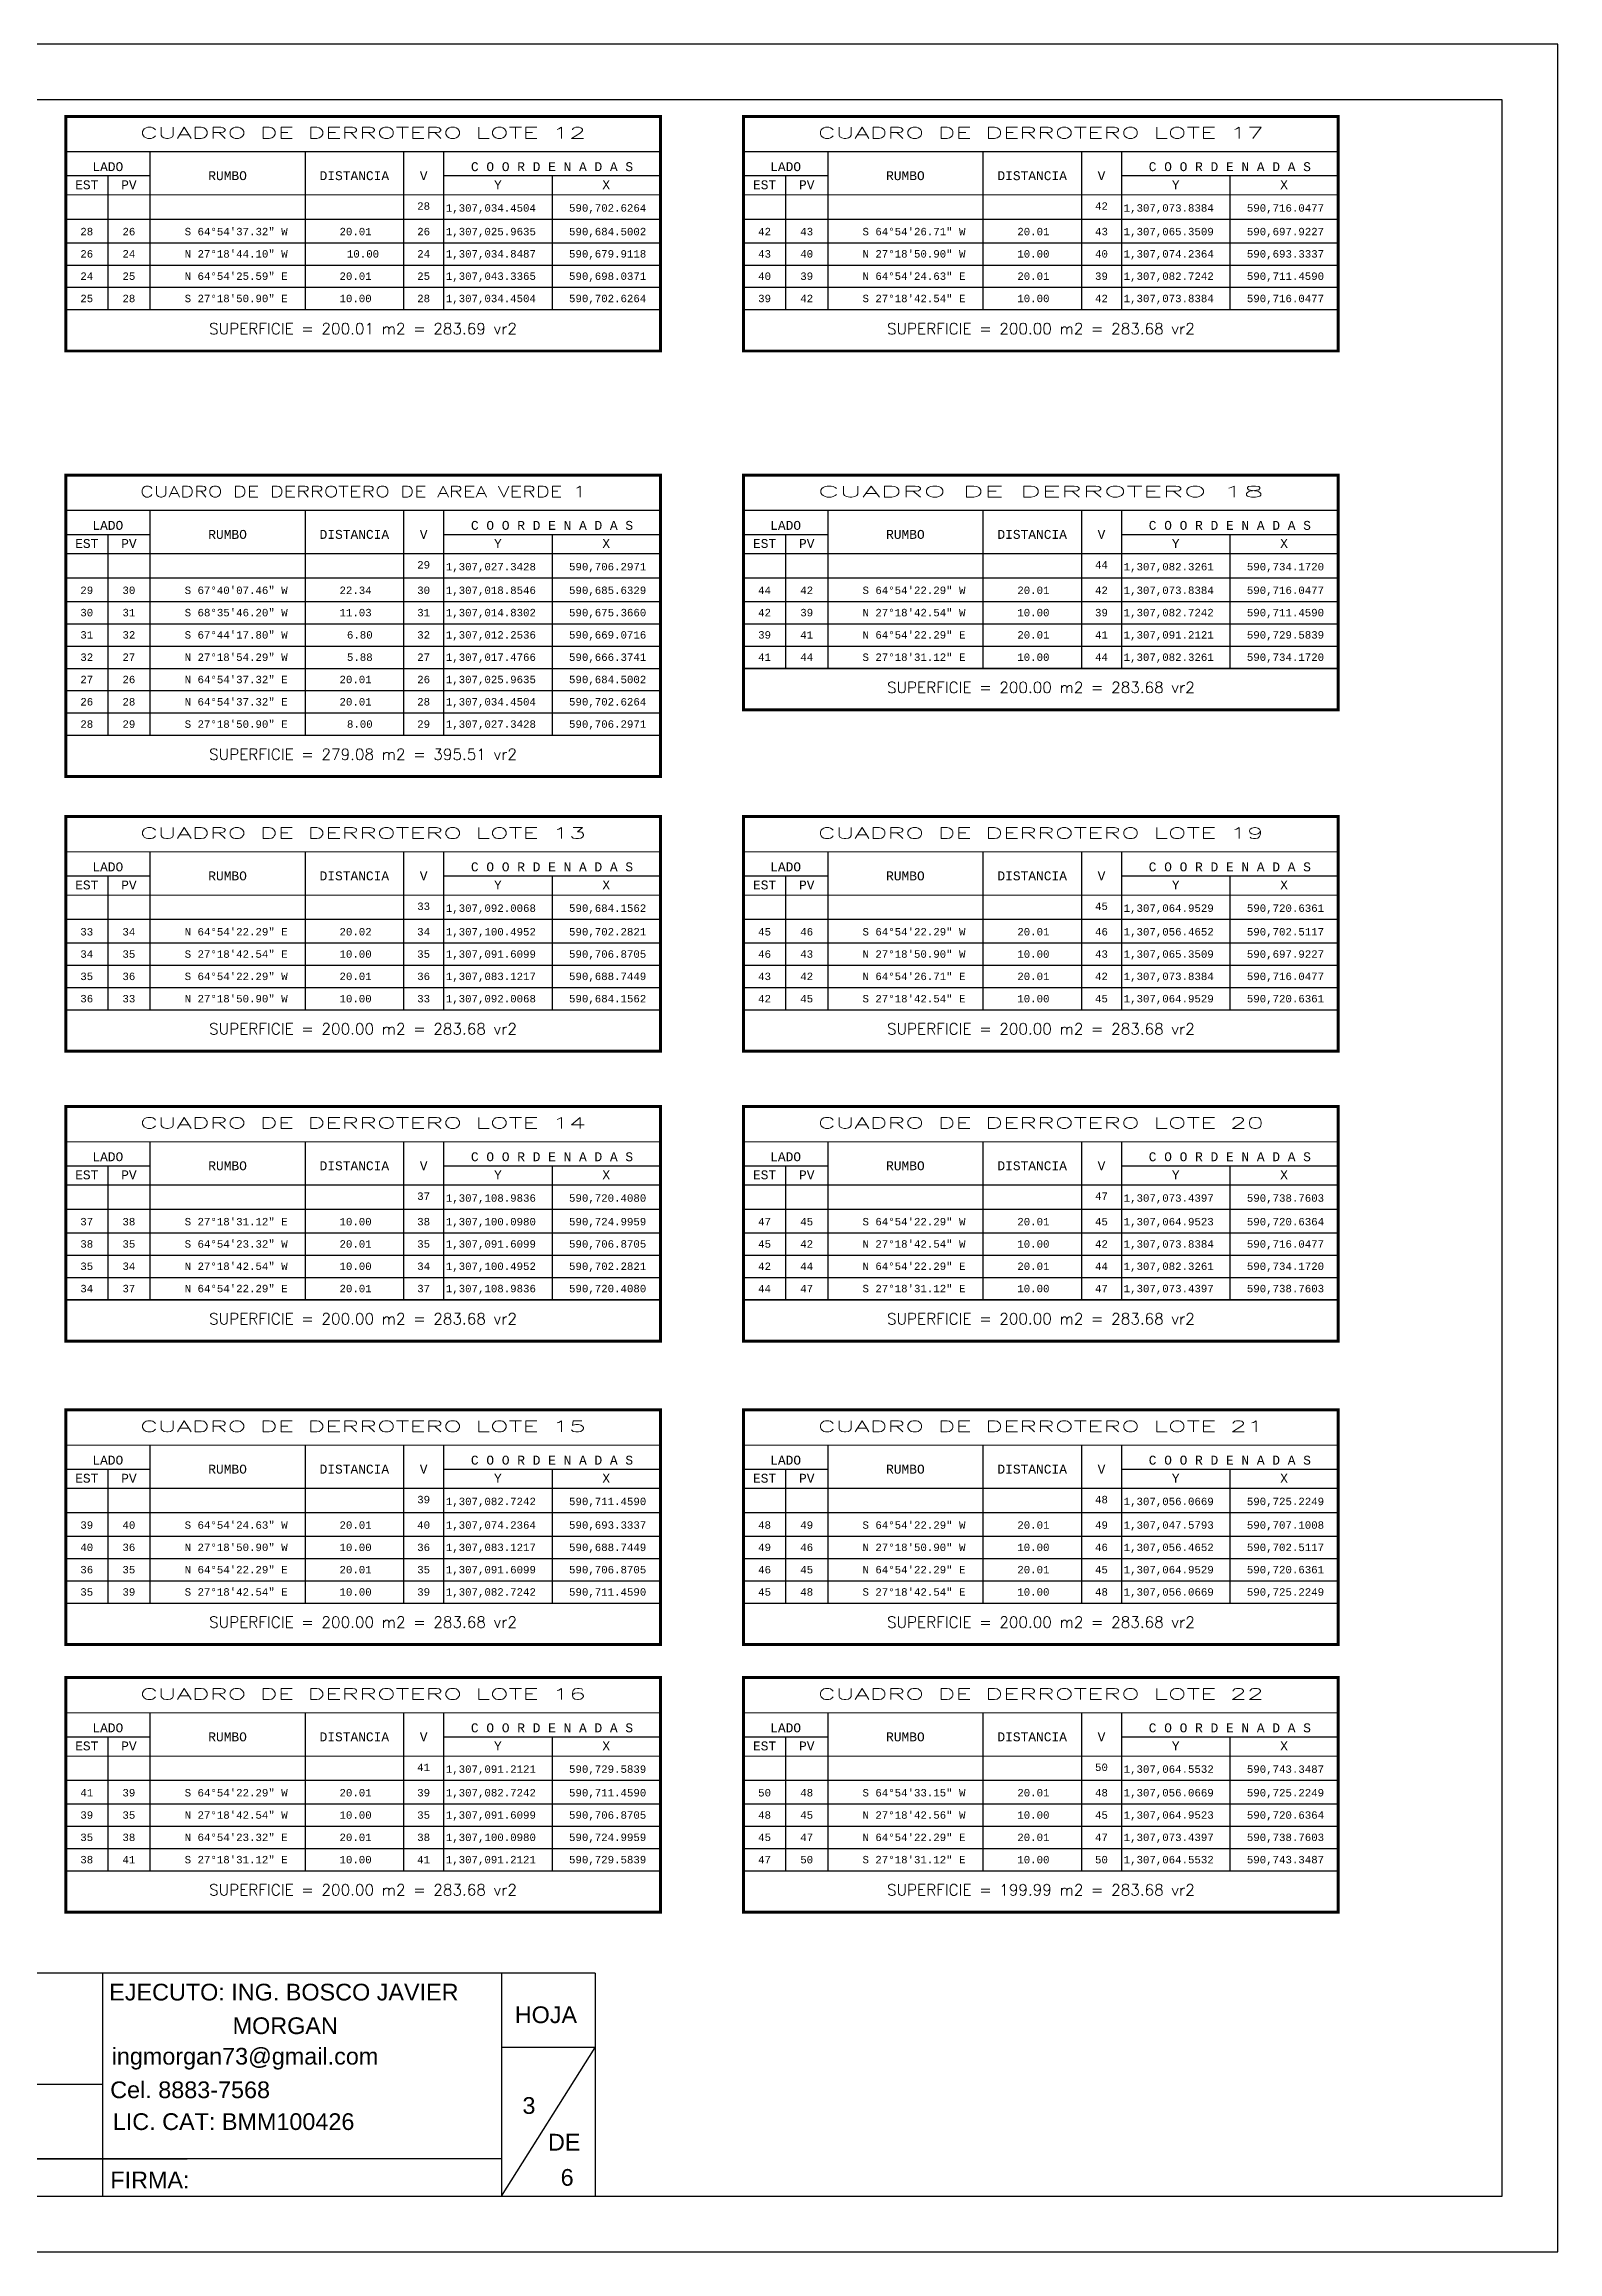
# Model space of a CAD drawing. Header units: millimetres. Extents: x 590482 to 595025, y 1306677 to 1308289.
# Drawn here: x 591812 to 592219, y 1306821 to 1307415 of the extents above; entities that cross this region are included whole.
import ezdxf
from ezdxf.enums import TextEntityAlignment as Align

# ---------------------------------------------------------------- set-up
doc = ezdxf.new("R2010")
doc.units = ezdxf.units.MM
for name, color, linetype in [('CAJETIN', 5, 'Continuous'), ('CIRCULO', 1, 'Continuous'), ('CVL_CUADCON', 1, 'Continuous'), ('CVL_CUADCON_LIN', 8, 'Continuous'), ('CVL_CUADCON_TIT', 1, 'Continuous'), ('CVL_CUADCON_TX', 2, 'Continuous'), ('poligono', 4, 'Continuous'), ('TEXTO 3', 2, 'Continuous')]:
    doc.layers.add(name, color=color, linetype=linetype)
doc.styles.add('HUECA1', font='hueca1.shx')
doc.styles.add('MONOTXT4', font='monotxt4.shx')
doc.styles.add('ROTULOS PI', font='arial.ttf', dxfattribs={"height": 3.5})

msp = doc.modelspace()

# ---------------------------------------------------------------- linework, layer by layer
msp.add_lwpolyline([(592218.783, 1307414.857), (591377.783, 1307414.857), (591377.783, 1306820.857), (592218.783, 1306820.857)], close=True)
at = {"layer": 'CAJETIN'}
msp.add_lwpolyline([(592203.783, 1307399.857), (591392.783, 1307399.857), (591392.783, 1306835.857), (592203.783, 1306835.857)], close=True, dxfattribs=at)
at = {"layer": 'CIRCULO'}
for p, q in [((591959.816, 1306875.857), (591934.618, 1306875.857)), ((591934.618, 1306835.857), (591959.816, 1306875.857)), ((591827.299, 1306865.857), (591642.35, 1306865.857)), ((591393.391, 1306845.857), (591850.072, 1306845.857)), ((591850.072, 1306845.857), (591467.847, 1306845.857)), ((591934.618, 1306845.857), (591850.072, 1306845.857))]:
    msp.add_line(p, q, dxfattribs=at)
at = {"layer": 'CVL_CUADCON', "color": 1, "linetype": 'Continuous', "const_width": 0.8, "flags": 128}
for points in [[(591817.443, 1307395.43), (591977.389, 1307395.43), (591977.389, 1307332.296), (591817.443, 1307332.296)], [(591999.76, 1307395.43), (592159.706, 1307395.43), (592159.706, 1307332.296), (591999.76, 1307332.296)], [(591817.443, 1307298.914), (591977.389, 1307298.914), (591977.389, 1307217.78), (591817.443, 1307217.78)], [(591999.76, 1307298.914), (592159.706, 1307298.914), (592159.706, 1307235.78), (591999.76, 1307235.78)], [(591817.443, 1307207.038), (591977.389, 1307207.038), (591977.389, 1307143.904), (591817.443, 1307143.904)], [(591999.76, 1307207.038), (592159.706, 1307207.038), (592159.706, 1307143.904), (591999.76, 1307143.904)], [(591817.443, 1307129.04), (591977.389, 1307129.04), (591977.389, 1307065.906), (591817.443, 1307065.906)], [(591999.76, 1307129.04), (592159.706, 1307129.04), (592159.706, 1307065.906), (591999.76, 1307065.906)], [(591817.443, 1307047.409), (591977.389, 1307047.409), (591977.389, 1306984.275), (591817.443, 1306984.275)], [(591999.76, 1307047.409), (592159.706, 1307047.409), (592159.706, 1306984.275), (591999.76, 1306984.275)], [(591817.443, 1306975.386), (591977.389, 1306975.386), (591977.389, 1306912.252), (591817.443, 1306912.252)], [(591999.76, 1306975.386), (592159.706, 1306975.386), (592159.706, 1306912.252), (591999.76, 1306912.252)]]:
    msp.add_lwpolyline(points, close=True, dxfattribs=at)
at = {"layer": 'CVL_CUADCON', "color": 1, "linetype": 'Continuous', "const_width": 0.3, "flags": 128}
for points in [[(591817.443, 1307385.932), (591977.389, 1307385.932)], [(591999.76, 1307385.932), (592159.706, 1307385.932)], [(591817.443, 1307374.296), (591977.389, 1307374.296)], [(591999.76, 1307374.296), (592159.706, 1307374.296)], [(591817.443, 1307343.43), (591977.389, 1307343.43)], [(591999.76, 1307343.43), (592159.706, 1307343.43)], [(591817.443, 1307289.416), (591977.389, 1307289.416)], [(591999.76, 1307289.416), (592159.706, 1307289.416)], [(591817.443, 1307277.78), (591977.389, 1307277.78)], [(591999.76, 1307277.78), (592159.706, 1307277.78)], [(591999.76, 1307246.914), (592159.706, 1307246.914)], [(591817.443, 1307228.914), (591977.389, 1307228.914)], [(591817.443, 1307197.54), (591977.389, 1307197.54)], [(591999.76, 1307197.54), (592159.706, 1307197.54)], [(591817.443, 1307185.904), (591977.389, 1307185.904)], [(591999.76, 1307185.904), (592159.706, 1307185.904)], [(591817.443, 1307155.038), (591977.389, 1307155.038)], [(591999.76, 1307155.038), (592159.706, 1307155.038)], [(591817.443, 1307119.542), (591977.389, 1307119.542)], [(591999.76, 1307119.542), (592159.706, 1307119.542)], [(591817.443, 1307107.906), (591977.389, 1307107.906)], [(591999.76, 1307107.906), (592159.706, 1307107.906)], [(591817.443, 1307077.04), (591977.389, 1307077.04)], [(591999.76, 1307077.04), (592159.706, 1307077.04)], [(591817.443, 1307037.911), (591977.389, 1307037.911)], [(591999.76, 1307037.911), (592159.706, 1307037.911)], [(591817.443, 1307026.275), (591977.389, 1307026.275)], [(591999.76, 1307026.275), (592159.706, 1307026.275)], [(591817.443, 1306995.409), (591977.389, 1306995.409)], [(591999.76, 1306995.409), (592159.706, 1306995.409)], [(591817.443, 1306965.888), (591977.389, 1306965.888)], [(591999.76, 1306965.888), (592159.706, 1306965.888)], [(591817.443, 1306954.252), (591977.389, 1306954.252)], [(591999.76, 1306954.252), (592159.706, 1306954.252)], [(591817.443, 1306923.386), (591977.389, 1306923.386)], [(591999.76, 1306923.386), (592159.706, 1306923.386)]]:
    msp.add_lwpolyline(points, dxfattribs=at)
at = {"layer": 'CVL_CUADCON_LIN', "color": 8, "linetype": 'Continuous'}
for p, q in [((591840.101, 1307385.932), (591840.101, 1307343.43)), ((591881.843, 1307385.932), (591881.843, 1307343.43)), ((591908.329, 1307385.932), (591908.329, 1307343.43)), ((591919.101, 1307385.932), (591919.101, 1307343.43)), ((592022.418, 1307385.932), (592022.418, 1307343.43)), ((592064.16, 1307385.932), (592064.16, 1307343.43)), ((592090.646, 1307385.932), (592090.646, 1307343.43)), ((592101.418, 1307385.932), (592101.418, 1307343.43)), ((591817.443, 1307379.476), (591840.101, 1307379.476)), ((591828.763, 1307379.476), (591828.763, 1307343.43)), ((591919.101, 1307379.476), (591977.389, 1307379.476)), ((591948.245, 1307379.476), (591948.245, 1307343.43)), ((591999.76, 1307379.476), (592022.418, 1307379.476)), ((592011.08, 1307379.476), (592011.08, 1307343.43)), ((592101.418, 1307379.476), (592159.706, 1307379.476)), ((592130.562, 1307379.476), (592130.562, 1307343.43)), ((591817.443, 1307367.786), (591977.389, 1307367.786)), ((591999.76, 1307367.786), (592159.706, 1307367.786)), ((591817.443, 1307361.43), (591977.389, 1307361.43)), ((591999.76, 1307361.43), (592159.706, 1307361.43)), ((591817.443, 1307355.43), (591977.389, 1307355.43)), ((591999.76, 1307355.43), (592159.706, 1307355.43)), ((591817.443, 1307349.43), (591977.389, 1307349.43)), ((591999.76, 1307349.43), (592159.706, 1307349.43)), ((591817.443, 1307343.43), (591977.389, 1307343.43)), ((591999.76, 1307343.43), (592159.706, 1307343.43)), ((591840.101, 1307289.416), (591840.101, 1307228.914)), ((591881.843, 1307289.416), (591881.843, 1307228.914)), ((591908.329, 1307289.416), (591908.329, 1307228.914)), ((591919.101, 1307289.416), (591919.101, 1307228.914)), ((592022.418, 1307289.416), (592022.418, 1307246.914)), ((592064.16, 1307289.416), (592064.16, 1307246.914)), ((592090.646, 1307289.416), (592090.646, 1307246.914)), ((592101.418, 1307289.416), (592101.418, 1307246.914)), ((591817.443, 1307282.96), (591840.101, 1307282.96)), ((591828.763, 1307282.96), (591828.763, 1307228.914)), ((591919.101, 1307282.96), (591977.389, 1307282.96)), ((591948.245, 1307282.96), (591948.245, 1307228.914)), ((591999.76, 1307282.96), (592022.418, 1307282.96)), ((592011.08, 1307282.96), (592011.08, 1307246.914)), ((592101.418, 1307282.96), (592159.706, 1307282.96)), ((592130.562, 1307282.96), (592130.562, 1307246.914)), ((591817.443, 1307271.27), (591977.389, 1307271.27)), ((591999.76, 1307271.27), (592159.706, 1307271.27)), ((591817.443, 1307264.914), (591977.389, 1307264.914)), ((591999.76, 1307264.914), (592159.706, 1307264.914)), ((591817.443, 1307258.914), (591977.389, 1307258.914)), ((591999.76, 1307258.914), (592159.706, 1307258.914)), ((591817.443, 1307252.914), (591977.389, 1307252.914)), ((591999.76, 1307252.914), (592159.706, 1307252.914)), ((591817.443, 1307246.914), (591977.389, 1307246.914)), ((591999.76, 1307246.914), (592159.706, 1307246.914)), ((591817.443, 1307240.914), (591977.389, 1307240.914)), ((591817.443, 1307234.914), (591977.389, 1307234.914)), ((591817.443, 1307228.914), (591977.389, 1307228.914)), ((591840.101, 1307197.54), (591840.101, 1307155.038)), ((591881.843, 1307197.54), (591881.843, 1307155.038)), ((591908.329, 1307197.54), (591908.329, 1307155.038)), ((591919.101, 1307197.54), (591919.101, 1307155.038)), ((592022.418, 1307197.54), (592022.418, 1307155.038)), ((592064.16, 1307197.54), (592064.16, 1307155.038)), ((592090.646, 1307197.54), (592090.646, 1307155.038)), ((592101.418, 1307197.54), (592101.418, 1307155.038)), ((591817.443, 1307191.084), (591840.101, 1307191.084)), ((591828.763, 1307191.084), (591828.763, 1307155.038)), ((591919.101, 1307191.084), (591977.389, 1307191.084)), ((591948.245, 1307191.084), (591948.245, 1307155.038)), ((591999.76, 1307191.084), (592022.418, 1307191.084)), ((592011.08, 1307191.084), (592011.08, 1307155.038)), ((592101.418, 1307191.084), (592159.706, 1307191.084)), ((592130.562, 1307191.084), (592130.562, 1307155.038)), ((591817.443, 1307179.394), (591977.389, 1307179.394)), ((591999.76, 1307179.394), (592159.706, 1307179.394)), ((591817.443, 1307173.038), (591977.389, 1307173.038)), ((591999.76, 1307173.038), (592159.706, 1307173.038)), ((591817.443, 1307167.038), (591977.389, 1307167.038)), ((591999.76, 1307167.038), (592159.706, 1307167.038)), ((591817.443, 1307161.038), (591977.389, 1307161.038)), ((591999.76, 1307161.038), (592159.706, 1307161.038)), ((591817.443, 1307155.038), (591977.389, 1307155.038)), ((591999.76, 1307155.038), (592159.706, 1307155.038)), ((591840.101, 1307119.542), (591840.101, 1307077.04)), ((591881.843, 1307119.542), (591881.843, 1307077.04)), ((591908.329, 1307119.542), (591908.329, 1307077.04)), ((591919.101, 1307119.542), (591919.101, 1307077.04)), ((592022.418, 1307119.542), (592022.418, 1307077.04)), ((592064.16, 1307119.542), (592064.16, 1307077.04)), ((592090.646, 1307119.542), (592090.646, 1307077.04)), ((592101.418, 1307119.542), (592101.418, 1307077.04)), ((591817.443, 1307113.086), (591840.101, 1307113.086)), ((591828.763, 1307113.086), (591828.763, 1307077.04)), ((591919.101, 1307113.086), (591977.389, 1307113.086)), ((591948.245, 1307113.086), (591948.245, 1307077.04)), ((591999.76, 1307113.086), (592022.418, 1307113.086)), ((592011.08, 1307113.086), (592011.08, 1307077.04)), ((592101.418, 1307113.086), (592159.706, 1307113.086)), ((592130.562, 1307113.086), (592130.562, 1307077.04)), ((591817.443, 1307101.396), (591977.389, 1307101.396)), ((591999.76, 1307101.396), (592159.706, 1307101.396)), ((591817.443, 1307095.04), (591977.389, 1307095.04)), ((591999.76, 1307095.04), (592159.706, 1307095.04)), ((591817.443, 1307089.04), (591977.389, 1307089.04)), ((591999.76, 1307089.04), (592159.706, 1307089.04)), ((591817.443, 1307083.04), (591977.389, 1307083.04)), ((591999.76, 1307083.04), (592159.706, 1307083.04)), ((591817.443, 1307077.04), (591977.389, 1307077.04)), ((591999.76, 1307077.04), (592159.706, 1307077.04)), ((591840.101, 1307037.911), (591840.101, 1306995.409)), ((591881.843, 1307037.911), (591881.843, 1306995.409)), ((591908.329, 1307037.911), (591908.329, 1306995.409)), ((591919.101, 1307037.911), (591919.101, 1306995.409)), ((592022.418, 1307037.911), (592022.418, 1306995.409)), ((592064.16, 1307037.911), (592064.16, 1306995.409)), ((592090.646, 1307037.911), (592090.646, 1306995.409)), ((592101.418, 1307037.911), (592101.418, 1306995.409)), ((591817.443, 1307031.455), (591840.101, 1307031.455)), ((591828.763, 1307031.455), (591828.763, 1306995.409)), ((591919.101, 1307031.455), (591977.389, 1307031.455)), ((591948.245, 1307031.455), (591948.245, 1306995.409)), ((591999.76, 1307031.455), (592022.418, 1307031.455)), ((592011.08, 1307031.455), (592011.08, 1306995.409)), ((592101.418, 1307031.455), (592159.706, 1307031.455)), ((592130.562, 1307031.455), (592130.562, 1306995.409)), ((591817.443, 1307019.765), (591977.389, 1307019.765)), ((591999.76, 1307019.765), (592159.706, 1307019.765)), ((591817.443, 1307013.409), (591977.389, 1307013.409)), ((591999.76, 1307013.409), (592159.706, 1307013.409)), ((591817.443, 1307007.409), (591977.389, 1307007.409)), ((591999.76, 1307007.409), (592159.706, 1307007.409)), ((591817.443, 1307001.409), (591977.389, 1307001.409)), ((591999.76, 1307001.409), (592159.706, 1307001.409)), ((591817.443, 1306995.409), (591977.389, 1306995.409)), ((591999.76, 1306995.409), (592159.706, 1306995.409)), ((591840.101, 1306965.888), (591840.101, 1306923.386)), ((591881.843, 1306965.888), (591881.843, 1306923.386)), ((591908.329, 1306965.888), (591908.329, 1306923.386)), ((591919.101, 1306965.888), (591919.101, 1306923.386)), ((592022.418, 1306965.888), (592022.418, 1306923.386)), ((592064.16, 1306965.888), (592064.16, 1306923.386)), ((592090.646, 1306965.888), (592090.646, 1306923.386)), ((592101.418, 1306965.888), (592101.418, 1306923.386)), ((591817.443, 1306959.432), (591840.101, 1306959.432)), ((591828.763, 1306959.432), (591828.763, 1306923.386)), ((591919.101, 1306959.432), (591977.389, 1306959.432)), ((591948.245, 1306959.432), (591948.245, 1306923.386)), ((591999.76, 1306959.432), (592022.418, 1306959.432)), ((592011.08, 1306959.432), (592011.08, 1306923.386)), ((592101.418, 1306959.432), (592159.706, 1306959.432)), ((592130.562, 1306959.432), (592130.562, 1306923.386)), ((591817.443, 1306947.742), (591977.389, 1306947.742)), ((591999.76, 1306947.742), (592159.706, 1306947.742)), ((591817.443, 1306941.386), (591977.389, 1306941.386)), ((591999.76, 1306941.386), (592159.706, 1306941.386)), ((591817.443, 1306935.386), (591977.389, 1306935.386)), ((591999.76, 1306935.386), (592159.706, 1306935.386)), ((591817.443, 1306929.386), (591977.389, 1306929.386)), ((591999.76, 1306929.386), (592159.706, 1306929.386)), ((591817.443, 1306923.386), (591977.389, 1306923.386)), ((591999.76, 1306923.386), (592159.706, 1306923.386))]:
    msp.add_line(p, q, dxfattribs=at)
at = {"layer": 'poligono'}
for p, q in [((591959.816, 1306895.857), (591392.783, 1306895.857)), ((591827.299, 1306895.857), (591827.299, 1306835.857)), ((591934.618, 1306895.857), (591934.618, 1306835.857)), ((591959.816, 1306895.857), (591959.816, 1306835.857))]:
    msp.add_line(p, q, dxfattribs=at)

# ---------------------------------------------------------------- texts
at = {"layer": 'CVL_CUADCON_TIT', "color": 1, "style": 'HUECA1'}
for s, width, p, p2 in [('CUADRO DE DERROTERO LOTE 12', 1.483678, (591837.443, 1307389.49), (591957.389, 1307389.49)), ('CUADRO DE DERROTERO LOTE 17', 1.485112, (592019.76, 1307389.49), (592139.706, 1307389.49)), ('CUADRO DE DERROTERO DE AREA VERDE 1', 1.149011, (591837.443, 1307292.974), (591957.389, 1307292.974)), ('CUADRO DE DERROTERO 18', 1.818391, (592019.76, 1307292.974), (592139.706, 1307292.974)), ('CUADRO DE DERROTERO LOTE 13', 1.485085, (591837.443, 1307201.098), (591957.389, 1307201.098)), ('CUADRO DE DERROTERO LOTE 19', 1.487233, (592019.76, 1307201.098), (592139.706, 1307201.098)), ('CUADRO DE DERROTERO LOTE 14', 1.481672, (591837.443, 1307123.1), (591957.389, 1307123.1)), ('CUADRO DE DERROTERO LOTE 20', 1.452734, (592019.76, 1307123.1), (592139.706, 1307123.1)), ('CUADRO DE DERROTERO LOTE 15', 1.482112, (591837.443, 1307041.469), (591957.389, 1307041.469)), ('CUADRO DE DERROTERO LOTE 21', 1.485974, (592019.76, 1307041.469), (592139.706, 1307041.469)), ('CUADRO DE DERROTERO LOTE 16', 1.486865, (591837.443, 1306969.446), (591957.389, 1306969.446)), ('CUADRO DE DERROTERO LOTE 22', 1.460809, (592019.76, 1306969.446), (592139.706, 1306969.446))]:
    msp.add_text(s, height=3, dxfattribs=dict(at, width=width)).set_placement(p, p2, align=Align.FIT)
at = {"layer": 'CVL_CUADCON_TIT', "color": 1, "style": 'MONOTXT4'}
for s, p in [('LADO', (591828.763, 1307380.694)), ('C O O R D E N A D A S', (591948.243, 1307380.694)), ('LADO', (592011.08, 1307380.694)), ('C O O R D E N A D A S', (592130.56, 1307380.694)), ('EST', (591823.103, 1307375.822)), ('PV', (591834.443, 1307375.822)), ('Y', (591933.683, 1307375.822)), ('X', (591962.823, 1307375.822)), ('EST', (592005.42, 1307375.822)), ('PV', (592016.76, 1307375.822)), ('Y', (592116, 1307375.822)), ('X', (592145.14, 1307375.822)), ('EST', (591823.103, 1307279.306)), ('LADO', (591828.763, 1307284.178)), ('PV', (591834.443, 1307279.306)), ('C O O R D E N A D A S', (591948.243, 1307284.178)), ('Y', (591933.683, 1307279.306)), ('X', (591962.823, 1307279.306)), ('EST', (592005.42, 1307279.306)), ('LADO', (592011.08, 1307284.178)), ('PV', (592016.76, 1307279.306)), ('C O O R D E N A D A S', (592130.56, 1307284.178)), ('Y', (592116, 1307279.306)), ('X', (592145.14, 1307279.306)), ('LADO', (591828.763, 1307192.302)), ('C O O R D E N A D A S', (591948.243, 1307192.302)), ('LADO', (592011.08, 1307192.302)), ('C O O R D E N A D A S', (592130.56, 1307192.302)), ('EST', (591823.103, 1307187.43)), ('PV', (591834.443, 1307187.43)), ('Y', (591933.683, 1307187.43)), ('X', (591962.823, 1307187.43)), ('EST', (592005.42, 1307187.43)), ('PV', (592016.76, 1307187.43)), ('Y', (592116, 1307187.43)), ('X', (592145.14, 1307187.43)), ('LADO', (591828.763, 1307114.304)), ('C O O R D E N A D A S', (591948.243, 1307114.304)), ('LADO', (592011.08, 1307114.304)), ('C O O R D E N A D A S', (592130.56, 1307114.304)), ('EST', (591823.103, 1307109.432)), ('PV', (591834.443, 1307109.432)), ('Y', (591933.683, 1307109.432)), ('X', (591962.823, 1307109.432)), ('EST', (592005.42, 1307109.432)), ('PV', (592016.76, 1307109.432)), ('Y', (592116, 1307109.432)), ('X', (592145.14, 1307109.432)), ('LADO', (591828.763, 1307032.673)), ('C O O R D E N A D A S', (591948.243, 1307032.673)), ('LADO', (592011.08, 1307032.673)), ('C O O R D E N A D A S', (592130.56, 1307032.673)), ('EST', (591823.103, 1307027.801)), ('PV', (591834.443, 1307027.801)), ('Y', (591933.683, 1307027.801)), ('X', (591962.823, 1307027.801)), ('EST', (592005.42, 1307027.801)), ('PV', (592016.76, 1307027.801)), ('Y', (592116, 1307027.801)), ('X', (592145.14, 1307027.801)), ('LADO', (591828.763, 1306960.65)), ('C O O R D E N A D A S', (591948.243, 1306960.65)), ('LADO', (592011.08, 1306960.65)), ('C O O R D E N A D A S', (592130.56, 1306960.65)), ('EST', (591823.103, 1306955.778)), ('PV', (591834.443, 1306955.778)), ('Y', (591933.683, 1306955.778)), ('X', (591962.823, 1306955.778)), ('EST', (592005.42, 1306955.778)), ('PV', (592016.76, 1306955.778)), ('Y', (592116, 1306955.778)), ('X', (592145.14, 1306955.778))]:
    msp.add_text(s, height=2.4, dxfattribs=at).set_placement(p, align=Align.CENTER)
at = {"layer": 'CVL_CUADCON_TIT', "color": 1}
for s, height, style, p in [('RUMBO', 2.4, 'MONOTXT4', (591860.983, 1307379.47)), ('DISTANCIA', 2.4, 'MONOTXT4', (591895.083, 1307379.47)), ('V', 2.4, 'MONOTXT4', (591913.723, 1307379.47)), ('RUMBO', 2.4, 'MONOTXT4', (592043.3, 1307379.47)), ('DISTANCIA', 2.4, 'MONOTXT4', (592077.4, 1307379.47)), ('V', 2.4, 'MONOTXT4', (592096.04, 1307379.47)), ('SUPERFICIE = 200.01 m2 = 283.69 vr2', 3, 'HUECA1', (591897.416, 1307338.296)), ('SUPERFICIE = 200.00 m2 = 283.68 vr2', 3, 'HUECA1', (592079.733, 1307338.296)), ('RUMBO', 2.4, 'MONOTXT4', (591860.983, 1307282.954)), ('DISTANCIA', 2.4, 'MONOTXT4', (591895.083, 1307282.954)), ('V', 2.4, 'MONOTXT4', (591913.723, 1307282.954)), ('RUMBO', 2.4, 'MONOTXT4', (592043.3, 1307282.954)), ('DISTANCIA', 2.4, 'MONOTXT4', (592077.4, 1307282.954)), ('V', 2.4, 'MONOTXT4', (592096.04, 1307282.954)), ('SUPERFICIE = 200.00 m2 = 283.68 vr2', 3, 'HUECA1', (592079.733, 1307241.78)), ('SUPERFICIE = 279.08 m2 = 395.51 vr2', 3, 'HUECA1', (591897.416, 1307223.78)), ('RUMBO', 2.4, 'MONOTXT4', (591860.983, 1307191.078)), ('DISTANCIA', 2.4, 'MONOTXT4', (591895.083, 1307191.078)), ('V', 2.4, 'MONOTXT4', (591913.723, 1307191.078)), ('RUMBO', 2.4, 'MONOTXT4', (592043.3, 1307191.078)), ('DISTANCIA', 2.4, 'MONOTXT4', (592077.4, 1307191.078)), ('V', 2.4, 'MONOTXT4', (592096.04, 1307191.078)), ('SUPERFICIE = 200.00 m2 = 283.68 vr2', 3, 'HUECA1', (591897.416, 1307149.904)), ('SUPERFICIE = 200.00 m2 = 283.68 vr2', 3, 'HUECA1', (592079.733, 1307149.904)), ('RUMBO', 2.4, 'MONOTXT4', (591860.983, 1307113.08)), ('DISTANCIA', 2.4, 'MONOTXT4', (591895.083, 1307113.08)), ('V', 2.4, 'MONOTXT4', (591913.723, 1307113.08)), ('RUMBO', 2.4, 'MONOTXT4', (592043.3, 1307113.08)), ('DISTANCIA', 2.4, 'MONOTXT4', (592077.4, 1307113.08)), ('V', 2.4, 'MONOTXT4', (592096.04, 1307113.08)), ('SUPERFICIE = 200.00 m2 = 283.68 vr2', 3, 'HUECA1', (591897.416, 1307071.906)), ('SUPERFICIE = 200.00 m2 = 283.68 vr2', 3, 'HUECA1', (592079.733, 1307071.906)), ('RUMBO', 2.4, 'MONOTXT4', (591860.983, 1307031.449)), ('DISTANCIA', 2.4, 'MONOTXT4', (591895.083, 1307031.449)), ('V', 2.4, 'MONOTXT4', (591913.723, 1307031.449)), ('RUMBO', 2.4, 'MONOTXT4', (592043.3, 1307031.449)), ('DISTANCIA', 2.4, 'MONOTXT4', (592077.4, 1307031.449)), ('V', 2.4, 'MONOTXT4', (592096.04, 1307031.449)), ('SUPERFICIE = 200.00 m2 = 283.68 vr2', 3, 'HUECA1', (591897.416, 1306990.275)), ('SUPERFICIE = 200.00 m2 = 283.68 vr2', 3, 'HUECA1', (592079.733, 1306990.275)), ('RUMBO', 2.4, 'MONOTXT4', (591860.983, 1306959.426)), ('DISTANCIA', 2.4, 'MONOTXT4', (591895.083, 1306959.426)), ('V', 2.4, 'MONOTXT4', (591913.723, 1306959.426)), ('RUMBO', 2.4, 'MONOTXT4', (592043.3, 1306959.426)), ('DISTANCIA', 2.4, 'MONOTXT4', (592077.4, 1306959.426)), ('V', 2.4, 'MONOTXT4', (592096.04, 1306959.426)), ('SUPERFICIE = 200.00 m2 = 283.68 vr2', 3, 'HUECA1', (591897.416, 1306918.252)), ('SUPERFICIE = 199.99 m2 = 283.68 vr2', 3, 'HUECA1', (592079.733, 1306918.252))]:
    msp.add_text(s, height=height, dxfattribs=dict(at, style=style)).set_placement(p, align=Align.MIDDLE)
at = {"layer": 'CVL_CUADCON_TX', "color": 2, "style": 'MONOTXT4'}
for s, p in [('28', (591913.715, 1307370.286)), ('42', (592096.032, 1307370.286)), ('28', (591823.103, 1307363.43)), ('26', (591834.432, 1307363.43)), ('26', (591913.715, 1307363.43)), ('42', (592005.42, 1307363.43)), ('43', (592016.749, 1307363.43)), ('43', (592096.032, 1307363.43)), ('26', (591823.103, 1307357.43)), ('24', (591834.432, 1307357.43)), ('24', (591913.715, 1307357.43)), ('43', (592005.42, 1307357.43)), ('40', (592016.749, 1307357.43)), ('40', (592096.032, 1307357.43)), ('24', (591823.103, 1307351.43)), ('25', (591834.432, 1307351.43)), ('25', (591913.715, 1307351.43)), ('40', (592005.42, 1307351.43)), ('39', (592016.749, 1307351.43)), ('39', (592096.032, 1307351.43)), ('25', (591823.103, 1307345.43)), ('28', (591834.432, 1307345.43)), ('28', (591913.715, 1307345.43)), ('39', (592005.42, 1307345.43)), ('42', (592016.749, 1307345.43)), ('42', (592096.032, 1307345.43)), ('29', (591913.715, 1307273.77)), ('44', (592096.032, 1307273.77)), ('29', (591823.103, 1307266.914)), ('30', (591834.432, 1307266.914)), ('30', (591913.715, 1307266.914)), ('44', (592005.42, 1307266.914)), ('42', (592016.749, 1307266.914)), ('42', (592096.032, 1307266.914)), ('30', (591823.103, 1307260.914)), ('31', (591834.432, 1307260.914)), ('31', (591913.715, 1307260.914)), ('42', (592005.42, 1307260.914)), ('39', (592016.749, 1307260.914)), ('39', (592096.032, 1307260.914)), ('31', (591823.103, 1307254.914)), ('32', (591834.432, 1307254.914)), ('32', (591913.715, 1307254.914)), ('39', (592005.42, 1307254.914)), ('41', (592016.749, 1307254.914)), ('41', (592096.032, 1307254.914)), ('32', (591823.103, 1307248.914)), ('27', (591834.432, 1307248.914)), ('27', (591913.715, 1307248.914)), ('41', (592005.42, 1307248.914)), ('44', (592016.749, 1307248.914)), ('44', (592096.032, 1307248.914)), ('27', (591823.103, 1307242.914)), ('26', (591834.432, 1307242.914)), ('26', (591913.715, 1307242.914)), ('26', (591823.103, 1307236.914)), ('28', (591834.432, 1307236.914)), ('28', (591913.715, 1307236.914)), ('28', (591823.103, 1307230.914)), ('29', (591834.432, 1307230.914)), ('29', (591913.715, 1307230.914)), ('33', (591913.715, 1307181.894)), ('45', (592096.032, 1307181.894)), ('33', (591823.103, 1307175.038)), ('34', (591834.432, 1307175.038)), ('34', (591913.715, 1307175.038)), ('45', (592005.42, 1307175.038)), ('46', (592016.749, 1307175.038)), ('46', (592096.032, 1307175.038)), ('34', (591823.103, 1307169.038)), ('35', (591834.432, 1307169.038)), ('35', (591913.715, 1307169.038)), ('46', (592005.42, 1307169.038)), ('43', (592016.749, 1307169.038)), ('43', (592096.032, 1307169.038)), ('35', (591823.103, 1307163.038)), ('36', (591834.432, 1307163.038)), ('36', (591913.715, 1307163.038)), ('43', (592005.42, 1307163.038)), ('42', (592016.749, 1307163.038)), ('42', (592096.032, 1307163.038)), ('36', (591823.103, 1307157.038)), ('33', (591834.432, 1307157.038)), ('33', (591913.715, 1307157.038)), ('42', (592005.42, 1307157.038)), ('45', (592016.749, 1307157.038)), ('45', (592096.032, 1307157.038)), ('37', (591913.715, 1307103.896)), ('47', (592096.032, 1307103.896)), ('37', (591823.103, 1307097.04)), ('38', (591834.432, 1307097.04)), ('38', (591913.715, 1307097.04)), ('47', (592005.42, 1307097.04)), ('45', (592016.749, 1307097.04)), ('45', (592096.032, 1307097.04)), ('38', (591823.103, 1307091.04)), ('35', (591834.432, 1307091.04)), ('35', (591913.715, 1307091.04)), ('45', (592005.42, 1307091.04)), ('42', (592016.749, 1307091.04)), ('42', (592096.032, 1307091.04)), ('35', (591823.103, 1307085.04)), ('34', (591834.432, 1307085.04)), ('34', (591913.715, 1307085.04)), ('42', (592005.42, 1307085.04)), ('44', (592016.749, 1307085.04)), ('44', (592096.032, 1307085.04)), ('34', (591823.103, 1307079.04)), ('37', (591834.432, 1307079.04)), ('37', (591913.715, 1307079.04)), ('44', (592005.42, 1307079.04)), ('47', (592016.749, 1307079.04)), ('47', (592096.032, 1307079.04)), ('39', (591913.715, 1307022.265)), ('48', (592096.032, 1307022.265)), ('39', (591823.103, 1307015.409)), ('40', (591834.432, 1307015.409)), ('40', (591913.715, 1307015.409)), ('48', (592005.42, 1307015.409)), ('49', (592016.749, 1307015.409)), ('49', (592096.032, 1307015.409)), ('40', (591823.103, 1307009.409)), ('36', (591834.432, 1307009.409)), ('36', (591913.715, 1307009.409)), ('49', (592005.42, 1307009.409)), ('46', (592016.749, 1307009.409)), ('46', (592096.032, 1307009.409)), ('36', (591823.103, 1307003.409)), ('35', (591834.432, 1307003.409)), ('35', (591913.715, 1307003.409)), ('46', (592005.42, 1307003.409)), ('45', (592016.749, 1307003.409)), ('45', (592096.032, 1307003.409)), ('35', (591823.103, 1306997.409)), ('39', (591834.432, 1306997.409)), ('39', (591913.715, 1306997.409)), ('45', (592005.42, 1306997.409)), ('48', (592016.749, 1306997.409)), ('48', (592096.032, 1306997.409)), ('41', (591913.715, 1306950.242)), ('50', (592096.032, 1306950.242)), ('41', (591823.103, 1306943.386)), ('39', (591834.432, 1306943.386)), ('39', (591913.715, 1306943.386)), ('50', (592005.42, 1306943.386)), ('48', (592016.749, 1306943.386)), ('48', (592096.032, 1306943.386)), ('39', (591823.103, 1306937.386)), ('35', (591834.432, 1306937.386)), ('35', (591913.715, 1306937.386)), ('48', (592005.42, 1306937.386)), ('45', (592016.749, 1306937.386)), ('45', (592096.032, 1306937.386)), ('35', (591823.103, 1306931.386)), ('38', (591834.432, 1306931.386)), ('38', (591913.715, 1306931.386)), ('45', (592005.42, 1306931.386)), ('47', (592016.749, 1306931.386)), ('47', (592096.032, 1306931.386)), ('38', (591823.103, 1306925.386)), ('41', (591834.432, 1306925.386)), ('41', (591913.715, 1306925.386)), ('47', (592005.42, 1306925.386)), ('50', (592016.749, 1306925.386)), ('50', (592096.032, 1306925.386))]:
    msp.add_text(s, height=2, dxfattribs=at).set_placement(p, align=Align.CENTER)
for s, p in [('1,307,034.4504', (591919.683, 1307369.786)), ('590,702.6264', (591952.823, 1307369.786)), ('1,307,073.8384', (592102, 1307369.786)), ('590,716.0477', (592135.14, 1307369.786)), ('S 64%%d54\'37.32" W', (591849.443, 1307363.43)), ('20.01', (591891.083, 1307363.43)), ('1,307,025.9635', (591919.683, 1307363.43)), ('590,684.5002', (591952.823, 1307363.43)), ('S 64%%d54\'26.71" W', (592031.76, 1307363.43)), ('20.01', (592073.4, 1307363.43)), ('1,307,065.3509', (592102, 1307363.43)), ('590,697.9227', (592135.14, 1307363.43)), ('N 27%%d18\'44.10" W', (591849.443, 1307357.43)), ('10.00', (591893.083, 1307357.43)), ('1,307,034.8487', (591919.683, 1307357.43)), ('590,679.9118', (591952.823, 1307357.43)), ('N 27%%d18\'50.90" W', (592031.76, 1307357.43)), ('10.00', (592073.4, 1307357.43)), ('1,307,074.2364', (592102, 1307357.43)), ('590,693.3337', (592135.14, 1307357.43)), ('N 64%%d54\'25.59" E', (591849.443, 1307351.43)), ('20.01', (591891.083, 1307351.43)), ('1,307,043.3365', (591919.683, 1307351.43)), ('590,698.0371', (591952.823, 1307351.43)), ('N 64%%d54\'24.63" E', (592031.76, 1307351.43)), ('20.01', (592073.4, 1307351.43)), ('1,307,082.7242', (592102, 1307351.43)), ('590,711.4590', (592135.14, 1307351.43)), ('S 27%%d18\'50.90" E', (591849.443, 1307345.43)), ('10.00', (591891.083, 1307345.43)), ('1,307,034.4504', (591919.683, 1307345.43)), ('590,702.6264', (591952.823, 1307345.43)), ('S 27%%d18\'42.54" E', (592031.76, 1307345.43)), ('10.00', (592073.4, 1307345.43)), ('1,307,073.8384', (592102, 1307345.43)), ('590,716.0477', (592135.14, 1307345.43)), ('1,307,027.3428', (591919.683, 1307273.27)), ('590,706.2971', (591952.823, 1307273.27)), ('1,307,082.3261', (592102, 1307273.27)), ('590,734.1720', (592135.14, 1307273.27)), ('S 67%%d40\'07.46" W', (591849.443, 1307266.914)), ('22.34', (591891.083, 1307266.914)), ('1,307,018.8546', (591919.683, 1307266.914)), ('590,685.6329', (591952.823, 1307266.914)), ('S 64%%d54\'22.29" W', (592031.76, 1307266.914)), ('20.01', (592073.4, 1307266.914)), ('1,307,073.8384', (592102, 1307266.914)), ('590,716.0477', (592135.14, 1307266.914)), ('S 68%%d35\'46.20" W', (591849.443, 1307260.914)), ('11.03', (591891.083, 1307260.914)), ('1,307,014.8302', (591919.683, 1307260.914)), ('590,675.3660', (591952.823, 1307260.914)), ('N 27%%d18\'42.54" W', (592031.76, 1307260.914)), ('10.00', (592073.4, 1307260.914)), ('1,307,082.7242', (592102, 1307260.914)), ('590,711.4590', (592135.14, 1307260.914)), ('S 67%%d44\'17.80" W', (591849.443, 1307254.914)), ('6.80', (591893.083, 1307254.914)), ('1,307,012.2536', (591919.683, 1307254.914)), ('590,669.0716', (591952.823, 1307254.914)), ('N 64%%d54\'22.29" E', (592031.76, 1307254.914)), ('20.01', (592073.4, 1307254.914)), ('1,307,091.2121', (592102, 1307254.914)), ('590,729.5839', (592135.14, 1307254.914)), ('N 27%%d18\'54.29" W', (591849.443, 1307248.914)), ('5.88', (591893.083, 1307248.914)), ('1,307,017.4766', (591919.683, 1307248.914)), ('590,666.3741', (591952.823, 1307248.914)), ('S 27%%d18\'31.12" E', (592031.76, 1307248.914)), ('10.00', (592073.4, 1307248.914)), ('1,307,082.3261', (592102, 1307248.914)), ('590,734.1720', (592135.14, 1307248.914)), ('N 64%%d54\'37.32" E', (591849.443, 1307242.914)), ('20.01', (591891.083, 1307242.914)), ('1,307,025.9635', (591919.683, 1307242.914)), ('590,684.5002', (591952.823, 1307242.914)), ('N 64%%d54\'37.32" E', (591849.443, 1307236.914)), ('20.01', (591891.083, 1307236.914)), ('1,307,034.4504', (591919.683, 1307236.914)), ('590,702.6264', (591952.823, 1307236.914)), ('S 27%%d18\'50.90" E', (591849.443, 1307230.914)), ('8.00', (591893.083, 1307230.914)), ('1,307,027.3428', (591919.683, 1307230.914)), ('590,706.2971', (591952.823, 1307230.914)), ('1,307,092.0068', (591919.683, 1307181.394)), ('590,684.1562', (591952.823, 1307181.394)), ('1,307,064.9529', (592102, 1307181.394)), ('590,720.6361', (592135.14, 1307181.394)), ('N 64%%d54\'22.29" E', (591849.443, 1307175.038)), ('20.02', (591891.083, 1307175.038)), ('1,307,100.4952', (591919.683, 1307175.038)), ('590,702.2821', (591952.823, 1307175.038)), ('S 64%%d54\'22.29" W', (592031.76, 1307175.038)), ('20.01', (592073.4, 1307175.038)), ('1,307,056.4652', (592102, 1307175.038)), ('590,702.5117', (592135.14, 1307175.038)), ('S 27%%d18\'42.54" E', (591849.443, 1307169.038)), ('10.00', (591891.083, 1307169.038)), ('1,307,091.6099', (591919.683, 1307169.038)), ('590,706.8705', (591952.823, 1307169.038)), ('N 27%%d18\'50.90" W', (592031.76, 1307169.038)), ('10.00', (592073.4, 1307169.038)), ('1,307,065.3509', (592102, 1307169.038)), ('590,697.9227', (592135.14, 1307169.038)), ('S 64%%d54\'22.29" W', (591849.443, 1307163.038)), ('20.01', (591891.083, 1307163.038)), ('1,307,083.1217', (591919.683, 1307163.038)), ('590,688.7449', (591952.823, 1307163.038)), ('N 64%%d54\'26.71" E', (592031.76, 1307163.038)), ('20.01', (592073.4, 1307163.038)), ('1,307,073.8384', (592102, 1307163.038)), ('590,716.0477', (592135.14, 1307163.038)), ('N 27%%d18\'50.90" W', (591849.443, 1307157.038)), ('10.00', (591891.083, 1307157.038)), ('1,307,092.0068', (591919.683, 1307157.038)), ('590,684.1562', (591952.823, 1307157.038)), ('S 27%%d18\'42.54" E', (592031.76, 1307157.038)), ('10.00', (592073.4, 1307157.038)), ('1,307,064.9529', (592102, 1307157.038)), ('590,720.6361', (592135.14, 1307157.038)), ('1,307,108.9836', (591919.683, 1307103.396)), ('590,720.4080', (591952.823, 1307103.396)), ('1,307,073.4397', (592102, 1307103.396)), ('590,738.7603', (592135.14, 1307103.396)), ('S 27%%d18\'31.12" E', (591849.443, 1307097.04)), ('10.00', (591891.083, 1307097.04)), ('1,307,100.0980', (591919.683, 1307097.04)), ('590,724.9959', (591952.823, 1307097.04)), ('S 64%%d54\'22.29" W', (592031.76, 1307097.04)), ('20.01', (592073.4, 1307097.04)), ('1,307,064.9523', (592102, 1307097.04)), ('590,720.6364', (592135.14, 1307097.04)), ('S 64%%d54\'23.32" W', (591849.443, 1307091.04)), ('20.01', (591891.083, 1307091.04)), ('1,307,091.6099', (591919.683, 1307091.04)), ('590,706.8705', (591952.823, 1307091.04)), ('N 27%%d18\'42.54" W', (592031.76, 1307091.04)), ('10.00', (592073.4, 1307091.04)), ('1,307,073.8384', (592102, 1307091.04)), ('590,716.0477', (592135.14, 1307091.04)), ('N 27%%d18\'42.54" W', (591849.443, 1307085.04)), ('10.00', (591891.083, 1307085.04)), ('1,307,100.4952', (591919.683, 1307085.04)), ('590,702.2821', (591952.823, 1307085.04)), ('N 64%%d54\'22.29" E', (592031.76, 1307085.04)), ('20.01', (592073.4, 1307085.04)), ('1,307,082.3261', (592102, 1307085.04)), ('590,734.1720', (592135.14, 1307085.04)), ('N 64%%d54\'22.29" E', (591849.443, 1307079.04)), ('20.01', (591891.083, 1307079.04)), ('1,307,108.9836', (591919.683, 1307079.04)), ('590,720.4080', (591952.823, 1307079.04)), ('S 27%%d18\'31.12" E', (592031.76, 1307079.04)), ('10.00', (592073.4, 1307079.04)), ('1,307,073.4397', (592102, 1307079.04)), ('590,738.7603', (592135.14, 1307079.04)), ('1,307,082.7242', (591919.683, 1307021.765)), ('590,711.4590', (591952.823, 1307021.765)), ('1,307,056.0669', (592102, 1307021.765)), ('590,725.2249', (592135.14, 1307021.765)), ('S 64%%d54\'24.63" W', (591849.443, 1307015.409)), ('20.01', (591891.083, 1307015.409)), ('1,307,074.2364', (591919.683, 1307015.409)), ('590,693.3337', (591952.823, 1307015.409)), ('S 64%%d54\'22.29" W', (592031.76, 1307015.409)), ('20.01', (592073.4, 1307015.409)), ('1,307,047.5793', (592102, 1307015.409)), ('590,707.1008', (592135.14, 1307015.409)), ('N 27%%d18\'50.90" W', (591849.443, 1307009.409)), ('10.00', (591891.083, 1307009.409)), ('1,307,083.1217', (591919.683, 1307009.409)), ('590,688.7449', (591952.823, 1307009.409)), ('N 27%%d18\'50.90" W', (592031.76, 1307009.409)), ('10.00', (592073.4, 1307009.409)), ('1,307,056.4652', (592102, 1307009.409)), ('590,702.5117', (592135.14, 1307009.409)), ('N 64%%d54\'22.29" E', (591849.443, 1307003.409)), ('20.01', (591891.083, 1307003.409)), ('1,307,091.6099', (591919.683, 1307003.409)), ('590,706.8705', (591952.823, 1307003.409)), ('N 64%%d54\'22.29" E', (592031.76, 1307003.409)), ('20.01', (592073.4, 1307003.409)), ('1,307,064.9529', (592102, 1307003.409)), ('590,720.6361', (592135.14, 1307003.409)), ('S 27%%d18\'42.54" E', (591849.443, 1306997.409)), ('10.00', (591891.083, 1306997.409)), ('1,307,082.7242', (591919.683, 1306997.409)), ('590,711.4590', (591952.823, 1306997.409)), ('S 27%%d18\'42.54" E', (592031.76, 1306997.409)), ('10.00', (592073.4, 1306997.409)), ('1,307,056.0669', (592102, 1306997.409)), ('590,725.2249', (592135.14, 1306997.409)), ('1,307,091.2121', (591919.683, 1306949.742)), ('590,729.5839', (591952.823, 1306949.742)), ('1,307,064.5532', (592102, 1306949.742)), ('590,743.3487', (592135.14, 1306949.742)), ('S 64%%d54\'22.29" W', (591849.443, 1306943.386)), ('20.01', (591891.083, 1306943.386)), ('1,307,082.7242', (591919.683, 1306943.386)), ('590,711.4590', (591952.823, 1306943.386)), ('S 64%%d54\'33.15" W', (592031.76, 1306943.386)), ('20.01', (592073.4, 1306943.386)), ('1,307,056.0669', (592102, 1306943.386)), ('590,725.2249', (592135.14, 1306943.386)), ('N 27%%d18\'42.54" W', (591849.443, 1306937.386)), ('10.00', (591891.083, 1306937.386)), ('1,307,091.6099', (591919.683, 1306937.386)), ('590,706.8705', (591952.823, 1306937.386)), ('N 27%%d18\'42.56" W', (592031.76, 1306937.386)), ('10.00', (592073.4, 1306937.386)), ('1,307,064.9523', (592102, 1306937.386)), ('590,720.6364', (592135.14, 1306937.386)), ('N 64%%d54\'23.32" E', (591849.443, 1306931.386)), ('20.01', (591891.083, 1306931.386)), ('1,307,100.0980', (591919.683, 1306931.386)), ('590,724.9959', (591952.823, 1306931.386)), ('N 64%%d54\'22.29" E', (592031.76, 1306931.386)), ('20.01', (592073.4, 1306931.386)), ('1,307,073.4397', (592102, 1306931.386)), ('590,738.7603', (592135.14, 1306931.386)), ('S 27%%d18\'31.12" E', (591849.443, 1306925.386)), ('10.00', (591891.083, 1306925.386)), ('1,307,091.2121', (591919.683, 1306925.386)), ('590,729.5839', (591952.823, 1306925.386)), ('S 27%%d18\'31.12" E', (592031.76, 1306925.386)), ('10.00', (592073.4, 1306925.386)), ('1,307,064.5532', (592102, 1306925.386)), ('590,743.3487', (592135.14, 1306925.386))]:
    msp.add_text(s, height=2, dxfattribs=at).set_placement(p)
at = {"layer": 'TEXTO 3', "style": 'ROTULOS PI'}
for s, p in [('EJECUTO: ING. BOSCO JAVIER', (591829.149, 1306888.494)), ('MORGAN', (591862.341, 1306879.447)), ('HOJA', (591938.225, 1306882.399)), ('ingmorgan73@gmail.com', (591829.806, 1306871.241)), ('Cel. 8883-7568', (591829.411, 1306862.208)), ('3', (591940.297, 1306857.982)), ('LIC. CAT: BMM100426', (591830.113, 1306853.643)), ('DE', (591947.169, 1306848.111)), ('FIRMA:', (591829.439, 1306837.947)), ('6', (591950.566, 1306838.642))]:
    msp.add_text(s, height=4.5, dxfattribs=at).set_placement(p)

doc.saveas('drawing.dxf')
